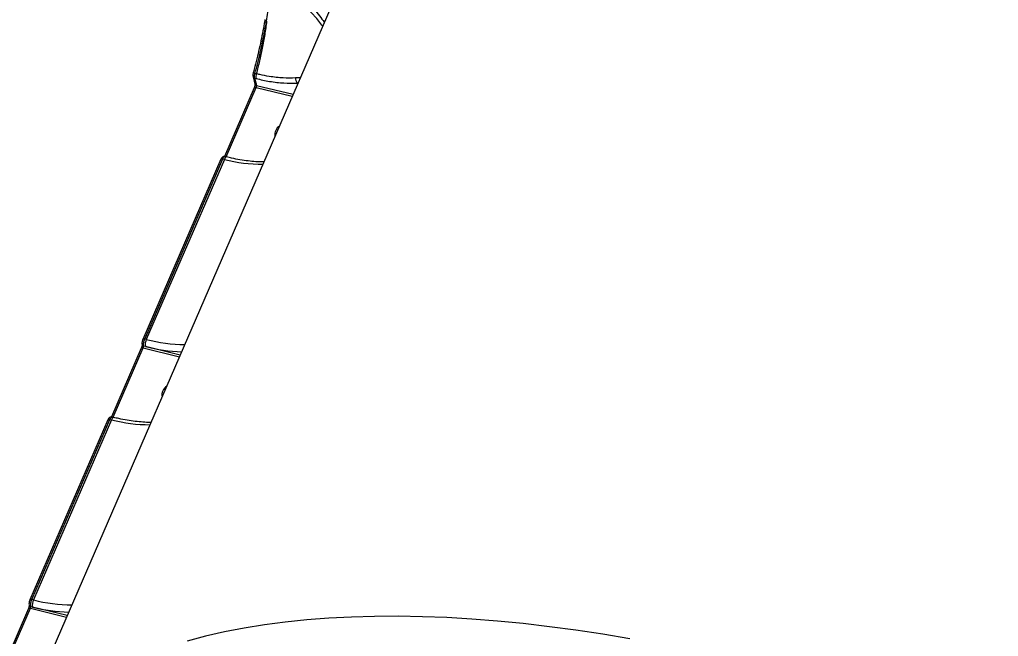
# Model space of a CAD drawing. Header units: millimetres. Extents: x -5238 to 5144, y -3542 to 5092.
# Drawn here: x 2066.2 to 2438.1, y 849.9 to 1084.5 of the extents above; entities that cross this region are included whole.
import ezdxf

# ---------------------------------------------------------------- set-up
doc = ezdxf.new("R2010")
doc.units = ezdxf.units.MM
for name, color, linetype in [('DIKOM_ОБЪЕКТ', 7, 'Continuous'), ('DIKOM_РАЗМЕР_ЗОНА', 7, 'Continuous'), ('DIKOM_РАЗМЕР_ОБЪЕКТА', 7, 'Continuous')]:
    doc.layers.add(name, color=color, linetype=linetype)
doc.styles.add('style1', font='arial.ttf', dxfattribs={"width": 0.8})
doc.dimstyles.new('1-50', dxfattribs={"dimtxt": 300, "dimasz": 200, "dimexe": 100, "dimexo": 0, "dimgap": 100, "dimtad": 1, "dimtxsty": 'style1', "dimcen": 200, "dimclrd": 7, "dimclre": 7, "dimclrt": 7, "dimadec": 1, "dimazin": 2, "dimtfac": 1, "dimtmove": 0, "dimatfit": 2, "dimfxl": 0, "dimlwd": 25, "dimlwe": 18, "dimarcsym": 0})

# ---------------------------------------------------------------- blocks, each defined once
blk = doc.blocks.new('*D0')
at = {"layer": 'Defpoints', "color": 0, "transparency": 16777216}
for p in [(2469.51, 3229.24), (-4251.52, -643.28), (-419.57, -643.28)]:
    blk.add_point(p, dxfattribs=at)
at = {"layer": 'DIKOM_РАЗМЕР_ОБЪЕКТА', "color": 7, "lineweight": 18, "transparency": 16777216}
for p, q in [((2469.51, 3229.24), (-4351.52, 3229.24)), ((-419.57, -643.28), (-4351.52, -643.28))]:
    blk.add_line(p, q, dxfattribs=at)
at = {"layer": 'DIKOM_РАЗМЕР_ОБЪЕКТА', "color": 7, "lineweight": 25, "transparency": 16777216}
blk.add_line((-4251.52, 3029.24), (-4251.52, -443.28), dxfattribs=at)
at = {"layer": 'DIKOM_РАЗМЕР_ОБЪЕКТА', "color": 7, "transparency": 16777216}
for points in [[(-4284.86, 3029.24), (-4218.19, 3029.24), (-4251.52, 3229.24)], [(-4284.86, -443.28), (-4218.19, -443.28), (-4251.52, -643.28)]]:
    blk.add_solid(points, dxfattribs=at)
at = {"layer": 'DIKOM_РАЗМЕР_ОБЪЕКТА', "color": 7, "transparency": 16777216, "insert": (-4504.8, 1292.98), "char_height": 300, "attachment_point": 5, "rotation": 90, "style": 'style1'}
blk.add_mtext('3900', dxfattribs=at)
blk = doc.blocks.new('*D1')
at = {"layer": 'Defpoints', "color": 0, "transparency": 16777216}
for p in [(-4787.63, 5091.56), (3144.22, 5091.56), (-2554.16, -2403.28)]:
    blk.add_point(p, dxfattribs=at)
at = {"layer": 'DIKOM_РАЗМЕР_ЗОНА', "color": 7, "lineweight": 18, "transparency": 16777216}
for p, q in [((3144.22, 5091.56), (-4887.63, 5091.56)), ((-2554.16, -2403.28), (-4887.63, -2403.28))]:
    blk.add_line(p, q, dxfattribs=at)
at = {"layer": 'DIKOM_РАЗМЕР_ЗОНА', "color": 7, "lineweight": 25, "transparency": 16777216}
blk.add_line((-4787.63, -2203.28), (-4787.63, 4891.56), dxfattribs=at)
at = {"layer": 'DIKOM_РАЗМЕР_ЗОНА', "color": 7, "transparency": 16777216}
for points in [[(-4820.97, 4891.56), (-4754.3, 4891.56), (-4787.63, 5091.56)], [(-4820.97, -2203.28), (-4754.3, -2203.28), (-4787.63, -2403.28)]]:
    blk.add_solid(points, dxfattribs=at)
at = {"layer": 'DIKOM_РАЗМЕР_ЗОНА', "color": 7, "transparency": 16777216, "insert": (-5040.81, 1344.14), "char_height": 300, "attachment_point": 5, "rotation": 90, "style": 'style1'}
blk.add_mtext('7500', dxfattribs=at)
blk = doc.blocks.new('*D2')
at = {"layer": 'Defpoints', "color": 0, "transparency": 16777216}
for p in [(5144.22, 2720.02), (-4054.16, -903.28), (5144.22, -3441.88)]:
    blk.add_point(p, dxfattribs=at)
at = {"layer": 'DIKOM_РАЗМЕР_ЗОНА', "color": 7, "lineweight": 18, "transparency": 16777216}
for p, q in [((5144.22, 2720.02), (5144.22, -3541.88)), ((-4054.16, -903.28), (-4054.16, -3541.88))]:
    blk.add_line(p, q, dxfattribs=at)
at = {"layer": 'DIKOM_РАЗМЕР_ЗОНА', "color": 7, "lineweight": 25, "transparency": 16777216}
blk.add_line((-3854.16, -3441.88), (4944.22, -3441.88), dxfattribs=at)
at = {"layer": 'DIKOM_РАЗМЕР_ЗОНА', "color": 7, "transparency": 16777216}
for points in [[(-3854.16, -3408.54), (-3854.16, -3475.21), (-4054.16, -3441.88)], [(4944.22, -3408.54), (4944.22, -3475.21), (5144.22, -3441.88)]]:
    blk.add_solid(points, dxfattribs=at)
at = {"layer": 'DIKOM_РАЗМЕР_ЗОНА', "color": 7, "transparency": 16777216, "insert": (545.03, -3188.7), "char_height": 300, "attachment_point": 5, "style": 'style1'}
blk.add_mtext('9200', dxfattribs=at)
blk = doc.blocks.new('*D3')
at = {"layer": 'Defpoints', "color": 0, "transparency": 16777216}
for p in [(3889.93, 2956), (-2405.68, -161.05), (3889.93, -2949.28)]:
    blk.add_point(p, dxfattribs=at)
at = {"layer": 'DIKOM_РАЗМЕР_ОБЪЕКТА', "color": 7, "lineweight": 18, "transparency": 16777216}
for p, q in [((3889.93, 2956), (3889.93, -3049.28)), ((-2405.68, -161.05), (-2405.68, -3049.28))]:
    blk.add_line(p, q, dxfattribs=at)
at = {"layer": 'DIKOM_РАЗМЕР_ОБЪЕКТА', "color": 7, "lineweight": 25, "transparency": 16777216}
blk.add_line((-2205.68, -2949.28), (3689.93, -2949.28), dxfattribs=at)
at = {"layer": 'DIKOM_РАЗМЕР_ОБЪЕКТА', "color": 7, "transparency": 16777216}
for points in [[(-2205.68, -2915.95), (-2205.68, -2982.61), (-2405.68, -2949.28)], [(3689.93, -2915.95), (3689.93, -2982.61), (3889.93, -2949.28)]]:
    blk.add_solid(points, dxfattribs=at)
at = {"layer": 'DIKOM_РАЗМЕР_ОБЪЕКТА', "color": 7, "transparency": 16777216, "insert": (742.13, -2696.01), "char_height": 300, "attachment_point": 5, "style": 'style1'}
blk.add_mtext('6300', dxfattribs=at)

msp = doc.modelspace()

# ---------------------------------------------------------------- linework, layer by layer
at = {"layer": 'DIKOM_ОБЪЕКТ', "color": 7, "linetype": 'Continuous', "lineweight": 15}
for p, q in [((2188.764, 1099.092), (2072.313, 830.199)), ((2154.95, 1064.149), (2154.946, 1064.149)), ((2156.103, 1063.85), (2155.597, 1063.974)), ((2154.851, 1062.746), (2155.581, 1059.875)), ((2155.465, 1062.156), (2156.015, 1062.022)), ((2171.636, 1060.328), (2171.985, 1060.346)), ((2171.636, 1060.328), (2171.783, 1059.881)), ((2155.299, 1058.527), (2143.975, 1032.38)), ((2144.614, 1032.251), (2156.046, 1058.647)), ((2156.046, 1058.647), (2169.789, 1055.277)), ((2170.061, 1055.905), (2156.19, 1059.306)), ((2142.628, 1031.327), (2112.962, 962.827)), ((2113.709, 962.947), (2143.375, 1031.448)), ((2143.981, 1031.299), (2114.315, 962.799)), ((2143.375, 1031.448), (2143.981, 1031.299)), ((2144.798, 1032.206), (2144.172, 1032.359)), ((2101.723, 933.214), (2113.155, 959.611)), ((2113.155, 959.611), (2126.898, 956.24)), ((2113.941, 960.112), (2113.299, 960.27)), ((2114.315, 962.799), (2113.709, 962.947)), ((2127.17, 956.868), (2113.941, 960.112)), ((2112.408, 959.49), (2101.084, 933.343)), ((2099.737, 932.29), (2070.071, 863.79)), ((2070.819, 863.91), (2100.485, 932.411)), ((2101.091, 932.262), (2071.424, 863.762)), ((2100.485, 932.411), (2101.091, 932.262)), ((2101.908, 933.169), (2101.282, 933.322)), ((2071.424, 863.762), (2070.819, 863.91)), ((2069.517, 860.453), (2058.193, 834.306)), ((2058.833, 834.178), (2070.264, 860.574)), ((2070.264, 860.574), (2084.008, 857.203)), ((2071.05, 861.076), (2070.408, 861.233)), ((2084.28, 857.831), (2071.05, 861.076))]:
    msp.add_line(p, q, dxfattribs=at)
at = {"layer": 'DIKOM_ОБЪЕКТ', "color": 7, "linetype": 'Continuous', "lineweight": 15, "flags": 128}
for points in [[(2181.328, 1081.921), (2181.029, 1082.374), (2179.159, 1084.834), (2176.953, 1087.187), (2174.432, 1089.409), (2171.621, 1091.477), (2168.549, 1093.371), (2165.245, 1095.073), (2161.742, 1096.565)], [(2159.41, 1084.322), (2159.422, 1084.395), (2159.468, 1084.462)], [(2160.013, 1083.88), (2159.849, 1083.94), (2159.704, 1084.008), (2159.584, 1084.083), (2159.493, 1084.163), (2159.434, 1084.243), (2159.41, 1084.321), (2159.41, 1084.322)], [(2156.046, 1058.647), (2155.874, 1058.681), (2155.714, 1058.694), (2155.573, 1058.686), (2155.456, 1058.658), (2155.366, 1058.611), (2155.308, 1058.546), (2155.299, 1058.527)], [(2143.375, 1031.448), (2143.204, 1031.481), (2143.045, 1031.494), (2142.904, 1031.487), (2142.787, 1031.459), (2142.697, 1031.412), (2142.638, 1031.348), (2142.628, 1031.327)], [(2144.798, 1032.206), (2144.727, 1032.211), (2144.586, 1032.163), (2144.436, 1032.041), (2144.281, 1031.852), (2144.127, 1031.601), (2143.981, 1031.299)], [(2113.155, 959.611), (2112.983, 959.644), (2112.824, 959.657), (2112.682, 959.65), (2112.565, 959.622), (2112.475, 959.574), (2112.417, 959.509), (2112.408, 959.49)], [(2113.709, 962.947), (2113.538, 962.981), (2113.379, 962.994), (2113.238, 962.987), (2113.121, 962.959), (2113.031, 962.912), (2112.972, 962.847), (2112.961, 962.824)], [(2100.485, 932.411), (2100.313, 932.444), (2100.154, 932.457), (2100.013, 932.45), (2099.896, 932.423), (2099.806, 932.376), (2099.748, 932.311), (2099.737, 932.29)], [(2101.907, 933.169), (2101.836, 933.174), (2101.696, 933.126), (2101.545, 933.005), (2101.39, 932.815), (2101.237, 932.564), (2101.091, 932.262)], [(2070.819, 863.91), (2070.647, 863.944), (2070.488, 863.957), (2070.347, 863.95), (2070.23, 863.922), (2070.14, 863.875), (2070.082, 863.811), (2070.07, 863.787)], [(2070.264, 860.574), (2070.092, 860.607), (2069.933, 860.62), (2069.792, 860.613), (2069.674, 860.585), (2069.585, 860.537), (2069.526, 860.472), (2069.517, 860.453)], [(2298.042, 848.955), (2287.732, 850.697), (2277.533, 852.244), (2267.454, 853.596), (2257.506, 854.75), (2247.696, 855.707), (2238.035, 856.464), (2228.531, 857.022), (2219.193, 857.38), (2210.03, 857.537), (2201.05, 857.493), (2192.262, 857.249), (2183.673, 856.805), (2175.292, 856.16), (2167.127, 855.316), (2159.185, 854.273), (2151.474, 853.033), (2144, 851.597), (2136.771, 849.965), (2129.793, 848.139)]]:
    msp.add_lwpolyline(points, dxfattribs=at)
at = {"layer": 'DIKOM_ОБЪЕКТ', "color": 7, "linetype": 'Continuous', "lineweight": 15}
for centre, radius, start, end in [((2143.493, 1020.364), 45.259, 74.48883, 75.33709), ((2159.692, 1062.761), 3.751, 163.1225, 191.36845), ((2155.648, 1062.962), 0.826, 195.09145, 257.22093), ((2288.33, 1094.403), 136.721, 193.64209, 194.87434), ((2173.494, 1062.024), 2.516, 174.42885, 222.40514), ((2156.37, 1060.11), 0.823, 196.57604, 257.36664), ((2167.136, 1040.744), 3.996, 123.31166, 189.85583), ((2158.722, 1088.438), 59.01, 255.53434, 269.87636), ((2113.479, 961.073), 0.824, 196.78182, 257.36916), ((2118.441, 960.854), 4.561, 154.76987, 189.36522), ((2129.712, 1021.688), 63.563, 255.63365, 268.21116), ((2129.055, 1019.929), 59.002, 255.53282, 269.87695), ((2124.101, 941.77), 3.865, 122.03751, 191.12874), ((2115.831, 989.401), 59.01, 255.53429, 269.8764), ((2075.548, 861.818), 4.559, 154.76368, 189.37571), ((2086.165, 920.897), 59.006, 255.53379, 269.87702), ((2070.588, 862.036), 0.823, 196.76932, 257.37046), ((2086.818, 922.626), 63.538, 255.63112, 268.21355)]:
    msp.add_arc(centre, radius, start, end, dxfattribs=at)
for points, knots in [([(2168.036, 1100.548), (2168.625, 1099.795), (2169.82, 1098.269), (2171.754, 1095.934), (2173.733, 1093.59), (2175.757, 1091.209), (2177.761, 1088.825), (2179.711, 1086.407), (2181.138, 1084.563), (2181.784, 1083.584), (2181.943, 1083.342)], [0, 0, 0, 0, 0.1200775, 0.2433874, 0.3687438, 0.4969889, 0.6383509, 0.7828132, 0.9462233, 1, 1, 1, 1]), ([(2160.013, 1083.88), (2160.373, 1086.108), (2161.101, 1090.618), (2161.526, 1094.567), (2161.742, 1096.565)], [0, 0, 0, 0, 0.4941632, 1, 1, 1, 1]), ([(2159.373, 1084.324), (2159.345, 1084.157), (2159.119, 1082.793), (2158.615, 1080.121), (2157.853, 1076.325), (2156.999, 1072.443), (2156.058, 1068.529), (2155.357, 1065.757), (2154.951, 1064.308), (2154.909, 1064.16)], [0, 0, 0, 0, 0.0264549, 0.2151953, 0.4052331, 0.5961261, 0.7873597, 0.9782543, 1, 1, 1, 1]), ([(2155.597, 1063.974), (2156.297, 1066.649), (2157.358, 1070.701), (2158.531, 1076.068), (2159.336, 1080.056), (2159.79, 1082.618), (2160.013, 1083.88)], [0, 0, 0, 0, 0.3951688, 0.5986702, 0.8021683, 1, 1, 1, 1]), ([(2160.013, 1083.88), (2159.785, 1082.198), (2159.325, 1078.813), (2158.393, 1073.716), (2157.331, 1068.704), (2156.513, 1065.474), (2156.103, 1063.85)], [0, 0, 0, 0, 0.2598526, 0.5228427, 0.7602293, 1, 1, 1, 1]), ([(2154.998, 1064.326), (2154.964, 1064.209), (2154.874, 1063.898), (2154.777, 1063.344), (2154.827, 1062.96), (2154.855, 1062.749)], [0, 0, 0, 0, 0.2123656, 0.5667564, 1, 1, 1, 1]), ([(2155.465, 1062.156), (2155.457, 1062.188), (2155.418, 1062.34), (2155.395, 1062.709), (2155.445, 1063.316), (2155.546, 1063.755), (2155.597, 1063.974)], [0, 0, 0, 0, 0.0818901, 0.3880522, 0.6939622, 1, 1, 1, 1]), ([(2170.99, 1062.268), (2169.463, 1062.225), (2166.363, 1062.137), (2161.692, 1062.686), (2158.205, 1063.35), (2156.546, 1063.745), (2156.103, 1063.85)], [0, 0, 0, 0, 0.3414963, 0.692998, 0.9180115, 1, 1, 1, 1]), ([(2156.015, 1062.022), (2157.744, 1061.639), (2161.398, 1060.831), (2166.727, 1060.218), (2169.984, 1060.291), (2171.636, 1060.328)], [0, 0, 0, 0, 0.3069742, 0.6484674, 1, 1, 1, 1]), ([(2172.815, 1062.265), (2172.746, 1062.275), (2172.194, 1062.355), (2171.552, 1062.309), (2170.99, 1062.268)], [0, 0, 0, 0, 0.1253454, 1, 1, 1, 1]), ([(2155.578, 1059.884), (2155.579, 1059.879), (2155.581, 1059.869), (2155.586, 1059.778), (2155.579, 1059.612), (2155.547, 1059.357), (2155.476, 1059.034), (2155.385, 1058.735), (2155.322, 1058.587), (2155.298, 1058.533)], [0, 0, 0, 0, 0.0870084, 0.1928489, 0.3201305, 0.4883357, 0.6760095, 0.8805066, 1, 1, 1, 1]), ([(2156.046, 1058.647), (2156.066, 1058.696), (2156.105, 1058.795), (2156.152, 1058.961), (2156.183, 1059.117), (2156.195, 1059.235), (2156.191, 1059.286), (2156.19, 1059.306)], [0, 0, 0, 0, 0.2139948, 0.4281925, 0.6427673, 0.8578707, 1, 1, 1, 1]), ([(2144.169, 1032.342), (2144.124, 1032.358), (2143.955, 1032.418), (2143.651, 1032.375), (2143.327, 1032.243), (2143.058, 1032.025), (2142.823, 1031.737), (2142.701, 1031.464), (2142.635, 1031.315)], [0, 0, 0, 0, 0.0669856, 0.250742, 0.4117682, 0.5684527, 0.7642385, 1, 1, 1, 1]), ([(2143.375, 1031.448), (2143.429, 1031.564), (2143.566, 1031.859), (2143.801, 1032.192), (2144.024, 1032.381), (2144.128, 1032.345), (2144.166, 1032.332)], [0, 0, 0, 0, 0.2026882, 0.5120378, 0.8215618, 1, 1, 1, 1]), ([(2158.972, 1030.299), (2158.883, 1030.299), (2157.908, 1030.289), (2155.933, 1030.385), (2152.995, 1030.658), (2149.918, 1031.113), (2147.17, 1031.643), (2145.443, 1032.053), (2144.798, 1032.206)], [0, 0, 0, 0, 0.0214294, 0.2333827, 0.4458922, 0.6589795, 0.8725515, 1, 1, 1, 1]), ([(2112.688, 960.847), (2112.689, 960.842), (2112.69, 960.832), (2112.696, 960.741), (2112.689, 960.575), (2112.656, 960.32), (2112.585, 959.998), (2112.495, 959.698), (2112.431, 959.55), (2112.407, 959.496)], [0, 0, 0, 0, 0.0870006, 0.1928709, 0.3201517, 0.4883664, 0.6760282, 0.8805392, 1, 1, 1, 1]), ([(2112.964, 962.822), (2112.948, 962.788), (2112.854, 962.586), (2112.721, 962.137), (2112.626, 961.495), (2112.6, 961.073), (2112.691, 960.849), (2112.696, 960.836)], [0, 0, 0, 0, 0.0568077, 0.3337409, 0.6278804, 0.9787477, 1, 1, 1, 1]), ([(2113.155, 959.611), (2113.175, 959.66), (2113.214, 959.758), (2113.261, 959.924), (2113.293, 960.08), (2113.304, 960.199), (2113.3, 960.25), (2113.299, 960.27)], [0, 0, 0, 0, 0.2139525, 0.4281656, 0.6427229, 0.8579523, 1, 1, 1, 1]), ([(2113.299, 960.27), (2113.28, 960.354), (2113.232, 960.565), (2113.232, 961.052), (2113.317, 961.686), (2113.478, 962.357), (2113.632, 962.75), (2113.709, 962.947)], [0, 0, 0, 0, 0.1417244, 0.3563954, 0.5709522, 0.7854692, 1, 1, 1, 1]), ([(2101.279, 933.305), (2101.233, 933.321), (2101.064, 933.381), (2100.761, 933.338), (2100.436, 933.206), (2100.167, 932.989), (2099.932, 932.7), (2099.811, 932.427), (2099.745, 932.278)], [0, 0, 0, 0, 0.0669514, 0.2507498, 0.4117771, 0.5684473, 0.764238, 1, 1, 1, 1]), ([(2100.485, 932.411), (2100.539, 932.527), (2100.675, 932.822), (2100.91, 933.155), (2101.133, 933.344), (2101.237, 933.309), (2101.275, 933.296)], [0, 0, 0, 0, 0.2027084, 0.5120577, 0.8215124, 1, 1, 1, 1]), ([(2116.081, 931.263), (2115.992, 931.262), (2115.018, 931.253), (2113.042, 931.348), (2110.105, 931.622), (2107.027, 932.077), (2104.279, 932.606), (2102.553, 933.016), (2101.908, 933.169)], [0, 0, 0, 0, 0.0214349, 0.2333894, 0.4458996, 0.6589856, 0.8725588, 1, 1, 1, 1]), ([(2070.074, 863.785), (2070.058, 863.751), (2069.963, 863.549), (2069.83, 863.101), (2069.735, 862.458), (2069.709, 862.036), (2069.8, 861.812), (2069.805, 861.799)], [0, 0, 0, 0, 0.0568469, 0.3338007, 0.6279391, 0.9787948, 1, 1, 1, 1]), ([(2070.408, 861.233), (2070.389, 861.317), (2070.341, 861.528), (2070.341, 862.016), (2070.426, 862.649), (2070.588, 863.32), (2070.742, 863.714), (2070.819, 863.91)], [0, 0, 0, 0, 0.1417303, 0.3564166, 0.5709468, 0.7854727, 1, 1, 1, 1]), ([(2069.797, 861.81), (2069.798, 861.806), (2069.8, 861.796), (2069.805, 861.704), (2069.798, 861.539), (2069.765, 861.284), (2069.695, 860.961), (2069.604, 860.662), (2069.54, 860.514), (2069.517, 860.459)], [0, 0, 0, 0, 0.086937, 0.1928118, 0.3201478, 0.4883018, 0.6759838, 0.8805014, 1, 1, 1, 1]), ([(2070.264, 860.574), (2070.284, 860.623), (2070.324, 860.721), (2070.371, 860.887), (2070.402, 861.043), (2070.414, 861.162), (2070.41, 861.213), (2070.408, 861.233)], [0, 0, 0, 0, 0.2140017, 0.428169, 0.6427916, 0.8578585, 1, 1, 1, 1])]:
    msp.add_open_spline(points, degree=3, knots=knots, dxfattribs=at)

# ---------------------------------------------------------------- dimensions: what is measured, and where the dimension line sits
at = {"layer": 'DIKOM_РАЗМЕР_ЗОНА'}
dim = msp.add_linear_dim(base=(-4787.635, 5091.556), p1=(-2554.164, -2403.276), p2=(3144.22, 5091.556), angle=90, text='7500', dimstyle='1-50', dxfattribs=at)
dim.commit()
dim.dimension.update_dxf_attribs({"geometry": '*D1', "text_midpoint": (-4787.635, 1344.14), "dimtype": 160})
dim = msp.add_linear_dim(base=(5144.22, -3441.876), p1=(-4054.164, -903.276), p2=(5144.22, 2720.022), text='9200', dimstyle='1-50', dxfattribs=at)
dim.commit()
dim.dimension.update_dxf_attribs({"geometry": '*D2', "text_midpoint": (545.028, -3441.876), "dimtype": 160})
at = {"layer": 'DIKOM_РАЗМЕР_ОБЪЕКТА'}
dim = msp.add_linear_dim(base=(-4251.523, -643.276), p1=(2469.506, 3229.243), p2=(-419.568, -643.276), angle=90, text='3900', dimstyle='1-50', dxfattribs=at)
dim.commit()
dim.dimension.update_dxf_attribs({"geometry": '*D0', "text_midpoint": (-4251.523, 1292.984), "dimtype": 160})
dim = msp.add_linear_dim(base=(3889.931, -2949.281), p1=(-2405.679, -161.052), p2=(3889.931, 2956.002), text='6300', dimstyle='1-50', dxfattribs=at)
dim.commit()
dim.dimension.update_dxf_attribs({"geometry": '*D3', "text_midpoint": (742.126, -2949.281), "dimtype": 160})

doc.saveas('drawing.dxf')
